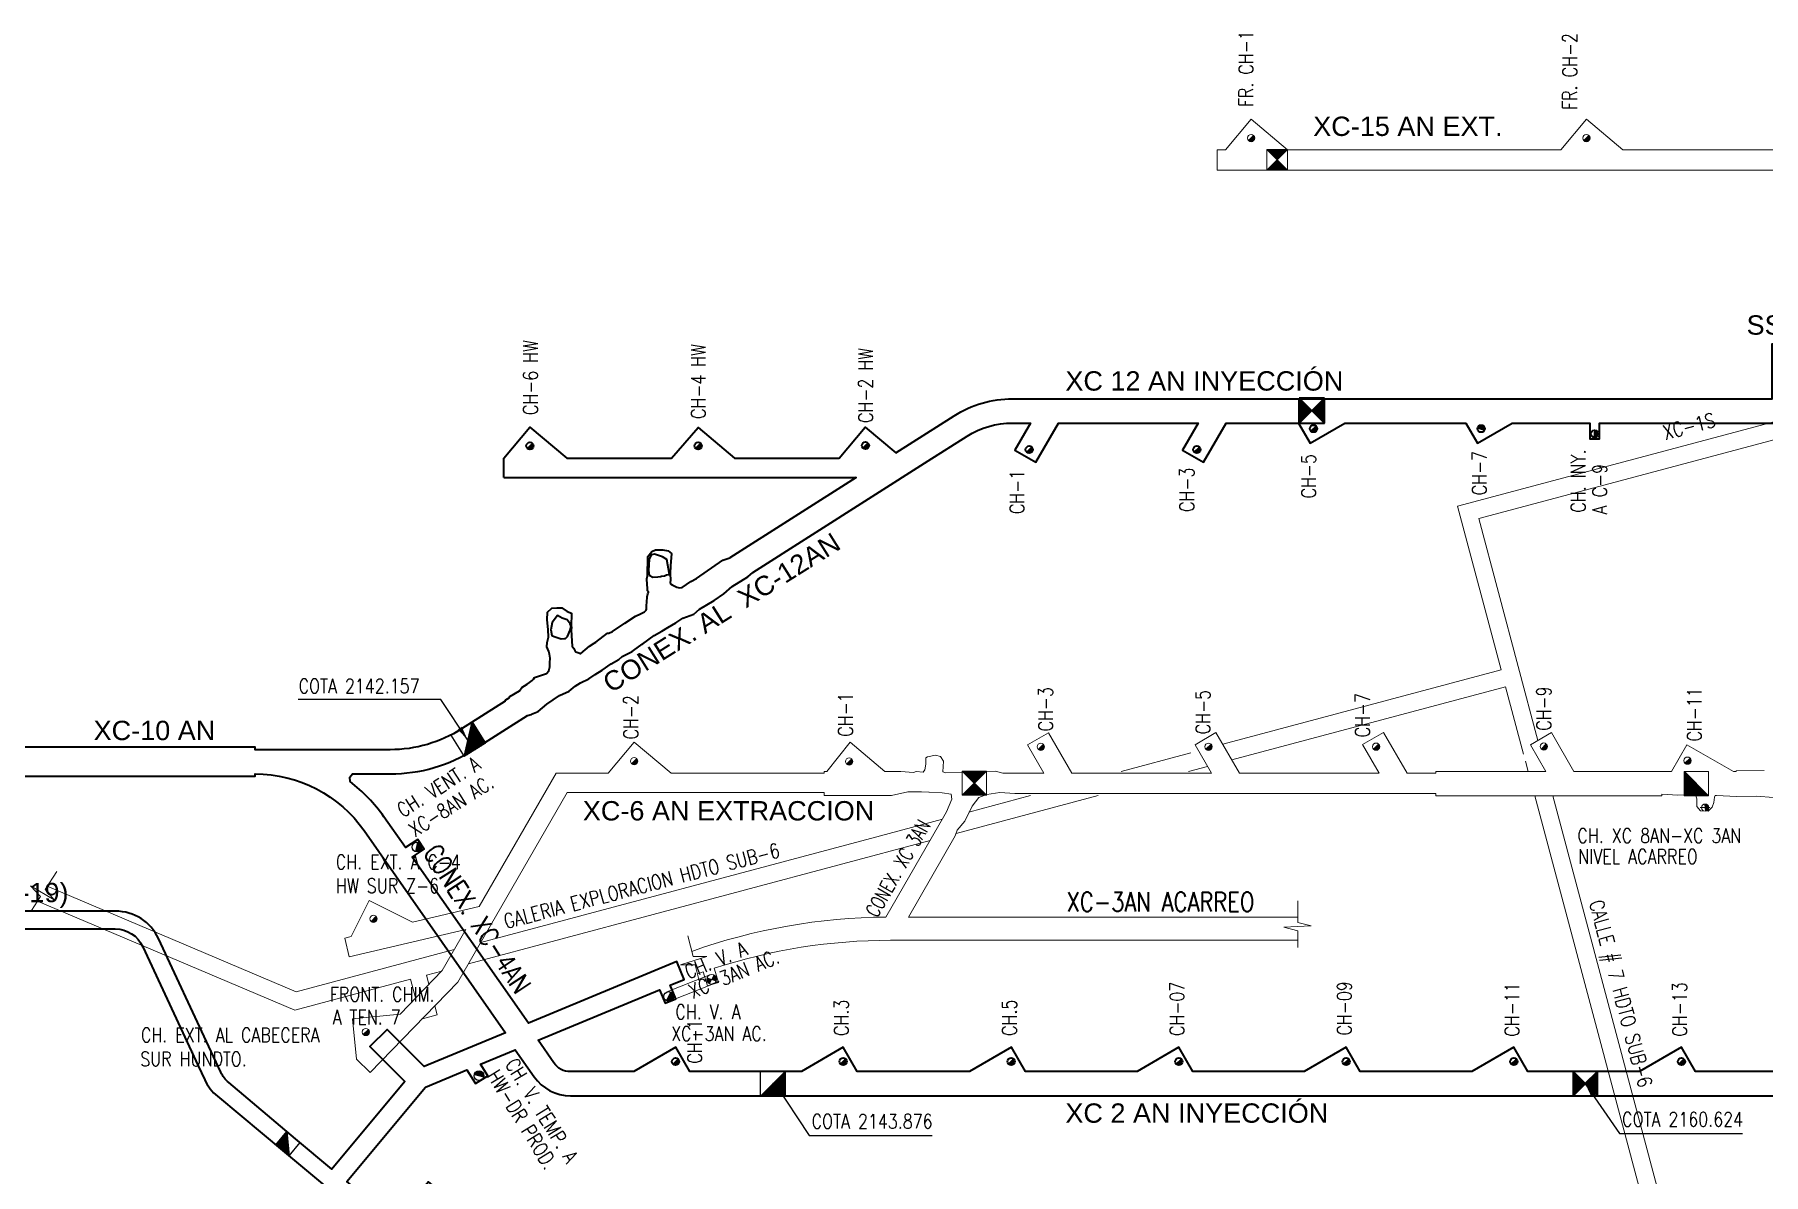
# Model space of a CAD drawing. Header units: millimetres. Extents: x -28 to 1943, y -5245 to 2752.
# Drawn here: x 774.6 to 1131.8, y -4122.3 to -3886.8 of the extents above; entities that cross this region are included whole.
import ezdxf
from ezdxf.enums import TextEntityAlignment as Align

# ---------------------------------------------------------------- set-up
doc = ezdxf.new("R2010")
doc.units = ezdxf.units.MM
doc.styles.add('DG-T1-473 TO 560$1$Standard', font='arial.ttf')
doc.styles.add('ROMANS', font='romans.shx', dxfattribs={"width": 0.8})
doc.dimstyles.new('1-75', dxfattribs={"dimscale": 0.075, "dimtxt": 2.5, "dimasz": 3, "dimexe": 1, "dimexo": 2, "dimgap": 1, "dimtad": 1, "dimzin": 1, "dimtxsty": 'ROMANS', "dimcen": 2.5, "dimclrd": 1, "dimclre": 1, "dimclrt": 7, "dimaunit": 1, "dimadec": 3, "dimazin": 0, "dimtfac": 1, "dimtmove": 0, "dimatfit": 3, "dimfxl": 1.25, "dimarcsym": 0})
pattern_1 = [(45, (-18.060367, -4517.293513), (-0.00883883476, 0.00883883476), []), (135, (-18.060367, -4517.293513), (-0.00883883476, -0.00883883476), [])]

msp = doc.modelspace()

# ---------------------------------------------------------------- hatches: boundary and pattern name
at = {"lineweight": 9}
for color, points in [(1, [(1026.463, -3907.663), (1025.404, -3908.725, 0.6676438), (1026.684, -3908.194, 0.1992968)]), (1, [(1095.745, -3907.663), (1094.686, -3908.725, 0.6676438), (1095.966, -3908.194, 0.1992968)]), (1, [(898.97, -4036.413), (897.911, -4037.475, 0.6676438), (899.191, -4036.944, 0.1992968)]), (1, [(943.404, -4036.484), (942.345, -4037.546, 0.6676438), (943.625, -4037.015, 0.1992968)]), (1, [(983.015, -4033.455), (981.956, -4034.518, 0.6676438), (983.236, -4033.987, 0.1992968)]), (1, [(1017.671, -4033.425), (1016.612, -4034.488, 0.6676438), (1017.892, -4033.957, 0.1992968)]), (1, [(1052.292, -4033.413), (1051.233, -4034.476, 0.6676438), (1052.513, -4033.945, 0.1992968)]), (1, [(1086.938, -4033.393), (1085.879, -4034.456, 0.6676438), (1087.159, -4033.925, 0.1992968)]), (1, [(1116.652, -4036.305), (1115.593, -4037.368, 0.6676438), (1116.873, -4036.837, 0.1992968)]), (1, [(1120.51, -4046.543, 0.4313082), (1119.716, -4045.794), (1119.803, -4047.291, 0.3973231)]), (1, [(845.132, -4069), (844.073, -4070.062, 0.6676438), (845.353, -4069.531, 0.1992968)]), (252, [(906.565, -4085.558, 0.2858805), (906.006, -4084.661), (905.123, -4086.455, 0.5553547)]), (1, [(843.53, -4092.375), (842.471, -4093.437, 0.6676438), (843.75, -4092.906, 0.1992968)])]:
    msp.add_hatch(color=color, dxfattribs=at).paths.add_polyline_path(points)
h = msp.add_hatch(dxfattribs=at)
h.set_pattern_fill('ANSI37', scale=0.085, style=0)
h.set_pattern_definition([(45, (65.692533, -4317.023913), (-0.00751300955, 0.00751300955), []), (135, (65.692533, -4317.023913), (-0.00751300955, -0.00751300955), [])])
h.paths.add_polyline_path([(1031.298, -3912.67), (1033.423, -3910.546), (1029.173, -3910.545)])
h.paths.add_polyline_path([(1031.298, -3912.67), (1029.172, -3914.795), (1033.422, -3914.796)])
at = {"lineweight": 35}
h = msp.add_hatch(dxfattribs=at)
h.set_pattern_fill('ANSI37', style=0)
h.set_pattern_definition([(45, (42.7229, -4517.26085), (-0.088388348, 0.088388348), []), (135, (42.7229, -4517.26085), (-0.088388348, -0.088388348), [])])
h.paths.add_polyline_path([(1038.492, -3964.536), (1041.092, -3967.136), (1041.092, -3961.936)])
h.paths.add_polyline_path([(1035.939, -3961.983, 0.0005258), (1035.892, -3961.986), (1035.892, -3967.136), (1038.492, -3964.536)])
for points in [[(1039.36, -3967.707), (1038.301, -3968.77, 0.6676438), (1039.581, -3968.239, 0.1992968)], [(1072.75, -3968.002), (1074.173, -3968.475, 0.0805321), (1074.212, -3968.239, 0.8509399)], [(1097.669, -3969.308, 0.3909685), (1096.979, -3968.56), (1096.978, -3968.56), (1096.859, -3970.055), (1096.86, -3970.055, 0.4375134)], [(877.442, -3971.27), (876.383, -3972.333, 0.6676438), (877.662, -3971.801, 0.1992968)], [(912.21, -3971.268), (911.15, -3972.33, 0.6676438), (912.43, -3971.799, 0.1992968)], [(946.769, -3971.2), (945.71, -3972.262, 0.6676438), (946.989, -3971.731, 0.1992968)], [(980.618, -3972.03), (979.559, -3973.093, 0.6676438), (980.839, -3972.562, 0.1992968)], [(1015.259, -3972.03), (1014.2, -3973.092, 0.6676438), (1015.48, -3972.561, 0.1992968)], [(907.537, -4098.483), (906.478, -4099.546, 0.6676438), (907.758, -4099.015, 0.1992968)], [(942.171, -4098.471), (941.112, -4099.533, 0.6676438), (942.391, -4099.002, 0.1992968)], [(976.891, -4098.477), (975.832, -4099.54, 0.6676438), (977.111, -4099.009, 0.1992968)], [(1011.531, -4098.483), (1010.471, -4099.545, 0.6676438), (1011.751, -4099.014, 0.1992968)], [(1046.101, -4098.482), (1045.042, -4099.545, 0.6676438), (1046.322, -4099.014, 0.1992968)], [(1080.742, -4098.483), (1079.683, -4099.546, 0.6676438), (1080.963, -4099.015, 0.1992968)], [(1115.383, -4098.483), (1114.324, -4099.546, 0.6676438), (1115.604, -4099.015, 0.1992968)]]:
    msp.add_hatch(color=7, dxfattribs=at).paths.add_polyline_path(points)
h = msp.add_hatch()
h.set_pattern_fill('ANSI37', angle=31.93912, style=0)
h.set_pattern_definition([(76.939118, (385.3115, -4896.77406), (-0.12176631, 0.028248286), []), (166.939118, (385.3115, -4896.77406), (-0.028248286, -0.12176631), [])])
h.paths.add_polyline_path([(863.302, -4035.966), (867.714, -4033.215), (864.964, -4028.803)])
at = {"lineweight": 9}
h = msp.add_hatch(dxfattribs=at)
h.set_pattern_fill('ANSI37', scale=0.1, style=0)
h.set_pattern_definition([(45, (-167.272367, -4517.186513), (-0.00883883476, 0.00883883476), []), (135, (-167.272367, -4517.186513), (-0.00883883476, -0.00883883476), [])])
h.paths.add_polyline_path([(968.734, -4041.476), (971.234, -4038.977), (966.234, -4038.976)])
h.paths.add_polyline_path([(968.734, -4041.476), (966.233, -4043.976), (971.233, -4043.977)])
h = msp.add_hatch(dxfattribs=at)
h.set_pattern_fill('ANSI37', scale=0.1, style=0)
h.set_pattern_definition([(45, (-144.938367, -4517.293513), (-0.00883883476, 0.00883883476), []), (135, (-144.938367, -4517.293513), (-0.00883883476, -0.00883883476), [])])
h.paths.add_polyline_path([(1120.445, -4044.084), (1115.472, -4039.109), (1115.446, -4039.109), (1115.445, -4044.083)])
for points in [[(854.552, -4054.685, 0.3512793), (853.77, -4053.709), (853.334, -4055.661, 0.4800793)], [(906.565, -4085.558, 0.2858805), (906.006, -4084.661), (905.123, -4086.455, 0.5553547)], [(867.376, -4102.155, 0.0575487), (867.403, -4101.928, 0.1396436), (867.253, -4101.401), (867.252, -4101.4, 0.6680082), (865.429, -4101.7)]]:
    msp.add_hatch(color=5).paths.add_polyline_path(points)
h = msp.add_hatch(color=252, dxfattribs=at)
h.paths.add_polyline_path([(914.009, -4082.931), (914.45, -4082.034), (913.512, -4081.687, 0.0887169), (913.45, -4082.034, 0.2858803)])
h.paths.add_polyline_path([(914.45, -4082.034), (915.388, -4082.38, 0.0887168), (915.45, -4082.034, 0.2858802), (914.891, -4081.136)])
h = msp.add_hatch()
h.set_pattern_fill('ANSI37', style=0)
h.set_pattern_definition([(45, (-18.06037, -4517.29351), (-0.088388348, 0.088388348), []), (135, (-18.06037, -4517.29351), (-0.088388348, -0.088388348), [])])
h.paths.add_polyline_path([(929.748, -4106.168), (929.748, -4100.968), (924.548, -4106.168)])
at = {"lineweight": 35}
h = msp.add_hatch(dxfattribs=at)
h.set_pattern_fill('ANSI37', scale=0.1, style=0)
h.set_pattern_definition(pattern_1)
h.paths.add_polyline_path([(1097.491, -4101.06), (1094.991, -4103.56), (1097.49, -4106.06), (1097.491, -4106.06)])
h.paths.add_polyline_path([(1094.991, -4103.56), (1092.491, -4101.06), (1092.491, -4101.06), (1092.491, -4106.06)])
h = msp.add_hatch()
h.set_pattern_fill('ANSI37', scale=0.1, style=0)
h.set_pattern_definition(pattern_1)
h.paths.add_polyline_path([(826.685, -4113.443), (824.374, -4116.217), (825.665, -4117.294), (827.035, -4117.294)])
h.paths.add_polyline_path([(827.139, -4118.522), (827.146, -4118.514), (827.035, -4117.294), (825.665, -4117.294), (826.18, -4117.722)])

# ---------------------------------------------------------------- linework, layer by layer
at = {"color": 1, "lineweight": 9}
for p, q in [((1025.404, -3908.725), (1026.463, -3907.663)), ((1094.686, -3908.725), (1095.745, -3907.663)), ((1033.423, -3910.546), (1029.172, -3914.795)), ((1029.173, -3910.545), (1033.422, -3914.796)), ((897.911, -4037.475), (898.97, -4036.413)), ((942.345, -4037.546), (943.404, -4036.484)), ((981.956, -4034.518), (983.015, -4033.455)), ((1016.612, -4034.488), (1017.671, -4033.425)), ((1051.233, -4034.476), (1052.292, -4033.413)), ((1085.879, -4034.456), (1086.938, -4033.393)), ((1115.584, -4037.358), (1116.662, -4036.315)), ((1115.593, -4037.368), (1116.652, -4036.305)), ((971.234, -4038.977), (966.233, -4043.976)), ((966.234, -4038.976), (971.233, -4043.977)), ((971.268, -4039.004), (971.267, -4044.004)), ((1115.446, -4039.083), (1120.445, -4044.084)), ((1118.76, -4046.543), (1120.76, -4046.543)), ((1119.716, -4045.794), (1119.803, -4047.291)), ((844.073, -4070.062), (845.132, -4069)), ((842.471, -4093.437), (843.53, -4092.375))]:
    msp.add_line(p, q, dxfattribs=at)
at = {"color": 8, "lineweight": 9}
for p, q in [((1068.555, -3984.27, -50), (1168.957, -3957.446, -50)), ((1168.957, -3961.172, 45.236), (1072.962, -3986.819, -50)), ((1077.589, -4018.084, -50), (1068.555, -3984.27, -50)), ((1072.962, -3986.819, -50), (1085.205, -4032.642, -50)), ((1020.064, -4033.453, -50), (1077.589, -4018.084, -50)), ((1021.928, -4036.681, -50), (1078.518, -4021.562, -50)), ((1082.233, -4035.468, -50), (1078.518, -4021.562, -50)), ((999.081, -4039.059, -50), (1013.457, -4035.218, -50)), ((999.081, -4039.059, -50), (1013.457, -4035.218, -50)), ((1013.018, -4039.062, -50), (1016.926, -4038.018, -50)), ((1083.197, -4039.076, -50), (1082.634, -4036.969, -50)), ((1083.197, -4039.076, -50), (1082.634, -4036.969, -50)), ((964.962, -4051.901, -50), (994.318, -4044.058, -50)), ((967.625, -4047.463, -50), (980.381, -4044.055, -50)), ((967.625, -4047.463, -50), (980.381, -4044.055, -50)), ((1120.298, -4177.947, -50), (1084.533, -4044.076, -50)), ((1088.26, -4044.077, -50), (1124.057, -4178.068, -50)), ((949.387, -4052.336, -50), (962.164, -4048.922, -50)), ((949.387, -4052.336, -50), (962.164, -4048.922, -50)), ((864.204, -4078.82, -50), (959.62, -4053.328, -50)), ((866.749, -4074.414, -50), (949.387, -4052.336, -50)), ((777.169, -4062.78), (828.605, -4084.613)), ((775.17, -4065.842), (828.338, -4088.411)), ((955.106, -4069.146), (1035.622, -4069.146)), ((828.605, -4084.613), (861.281, -4075.881)), ((951.409, -4073.946), (1035.622, -4073.946)), ((915.885, -4082.652), (915.016, -4079.718)), ((828.338, -4088.411), (852.26, -4082.018)), ((853.29, -4085.871), (852.26, -4082.018)), ((855.545, -4081.14), (858.681, -4080.302)), ((856.048, -4083.022), (855.545, -4081.14)), ((912.74, -4080.484), (911.54, -4080.917)), ((912.74, -4080.484), (913.584, -4083.333)), ((913.512, -4081.687), (915.388, -4082.38)), ((913.584, -4083.333), (915.885, -4082.652)), ((914.009, -4082.931), (914.891, -4081.136)), ((854.454, -4090.23), (857.739, -4089.352)), ((857.739, -4089.352), (857.252, -4087.529))]:
    msp.add_line(p, q, dxfattribs=at)
at = {"color": 5, "lineweight": 35}
for p, q in [((1041.092, -3961.936), (1035.892, -3967.136)), ((1035.892, -3961.936), (1041.092, -3967.136)), ((1035.892, -3967.136), (1035.892, -3961.936)), ((1041.092, -3961.936), (1035.892, -3961.936)), ((1041.092, -3967.136), (1041.092, -3961.936)), ((1035.892, -3967.136), (1041.092, -3967.136)), ((1038.301, -3968.77), (1039.36, -3967.707)), ((1072.75, -3968.002), (1074.173, -3968.475)), ((1096.978, -3968.56), (1096.859, -3970.055)), ((876.383, -3972.333), (877.442, -3971.27)), ((911.15, -3972.33), (912.21, -3971.268)), ((945.71, -3972.262), (946.769, -3971.2)), ((979.559, -3973.093), (980.618, -3972.03)), ((1014.2, -3973.092), (1015.259, -3972.03)), ((871.551, -3978.301), (871.551, -3974.301)), ((906.478, -4099.546), (907.537, -4098.483)), ((941.112, -4099.533), (942.171, -4098.471)), ((975.832, -4099.54), (976.891, -4098.477)), ((1010.466, -4099.54), (1011.536, -4098.489)), ((1010.471, -4099.545), (1011.531, -4098.483)), ((1045.042, -4099.545), (1046.101, -4098.482)), ((1079.683, -4099.546), (1080.742, -4098.483)), ((1114.324, -4099.546), (1115.383, -4098.483))]:
    msp.add_line(p, q, dxfattribs=at)
at = {"color": 5}
for p, q in [((864.964, -4028.803), (860.551, -4031.554)), ((863.302, -4035.966), (864.964, -4028.803)), ((864.919, -4028.948), (864.918, -4028.948)), ((864.964, -4028.803), (867.714, -4033.215)), ((860.551, -4031.554), (863.302, -4035.966)), ((867.723, -4033.229), (863.31, -4035.98)), ((867.564, -4033.192), (867.563, -4033.191)), ((853.334, -4055.661), (853.77, -4053.709)), ((905.123, -4086.455), (906.006, -4084.661)), ((924.548, -4106.168), (924.548, -4100.968)), ((929.748, -4100.968), (924.548, -4106.168)), ((929.748, -4106.168), (929.748, -4100.968)), ((1092.491, -4101.06), (1097.491, -4106.06)), ((865.429, -4101.7), (867.376, -4102.155)), ((866.08, -4103.305), (867.78, -4102.25)), ((824.374, -4116.217), (826.685, -4113.443)), ((826.685, -4113.443), (827.146, -4118.514)), ((827.139, -4118.522), (829.451, -4115.748))]:
    msp.add_line(p, q, dxfattribs=at)
at = {"color": 252, "lineweight": 9}
for p, q in [((905.196, -4084.629), (914.082, -4081.104)), ((906.296, -4084.192), (905.904, -4083.25)), ((905.941, -4086.485), (914.819, -4082.963)), ((904.841, -4086.942), (903.688, -4084.172)), ((905.941, -4086.485), (904.841, -4086.942)), ((905.123, -4086.455), (906.006, -4084.661))]:
    msp.add_line(p, q, dxfattribs=at)
at = {"color": 1, "lineweight": 9}
for points in [[(1159.221, -3910.593), (1102.743, -3910.593), (1095.229, -3904.289), (1089.939, -3910.593), (1033.461, -3910.593), (1025.947, -3904.289), (1020.657, -3910.593), (1018.943, -3910.593), (1018.943, -3914.793), (1166.957, -3914.793)], [(1029.173, -3910.545), (1033.423, -3910.546), (1033.422, -3914.796), (1029.172, -3914.795), (1029.173, -3910.545)], [(950.486, -4069.148), (962.466, -4048.398), (963.014, -4047.428), (964.077, -4044.793), (963.984, -4043.785), (962.129, -4043.48), (959.391, -4043.354), (959.338, -4043.34), (957.8, -4043.246), (955.004, -4043.287), (951.62, -4044.049), (937.724, -4044.044), (937.724, -4043.444), (884.635, -4043.444), (862.016, -4082.608), (843.924, -4101.296), (841.046, -4098.488), (840.215, -4090.169), (850.083, -4089.183), (858.799, -4080.181), (863.691, -4071.708), (839.556, -4077.399), (838.638, -4073.506), (839.959, -4073.195), (843.719, -4065.727), (852.618, -4070.209), (866.437, -4066.95), (882.318, -4039.444), (893.08, -4039.444), (898.454, -4033.039), (906.087, -4039.444), (937.724, -4039.444), (937.724, -4039.046), (938.285, -4039.046), (943.079, -4033.029), (950.252, -4039.049), (953.532, -4039.049), (956.169, -4039.314), (956.745, -4039.11), (958.193, -4039.243), (958.491, -4038.731), (958.741, -4037.579), (958.723, -4036.273), (959.099, -4036.036), (960.714, -4035.684), (961.773, -4035.985), (962.374, -4036.923), (962.227, -4039.157), (962.843, -4039.322), (966.258, -4039.18), (969.592, -4039.065), (973.085, -4038.976), (974.642, -4039.444), (983.096, -4039.444), (979.705, -4033.571), (984.036, -4031.071), (988.87, -4039.444), (1017.749, -4039.444), (1014.345, -4033.548), (1018.676, -4031.048), (1023.523, -4039.444), (1052.402, -4039.444), (1048.987, -4033.529), (1053.318, -4031.029), (1058.176, -4039.444), (1064.084, -4039.444), (1064.084, -4039.072), (1086.843, -4039.077), (1083.647, -4033.541), (1087.978, -4031.041), (1092.617, -4039.078), (1112.805, -4039.082), (1116.007, -4033.537), (1125.617, -4039.085), (1126.135, -4039.085), (1126.135, -4038.961), (1131.955, -4038.854)], [(966.234, -4038.976), (971.234, -4038.977), (971.233, -4043.977), (966.233, -4043.976), (966.234, -4038.976)], [(1115.446, -4039.083), (1120.446, -4039.084), (1120.445, -4044.084), (1115.445, -4044.083), (1115.446, -4039.083)], [(955.106, -4069.146), (964.793, -4052.368), (965.206, -4051.225), (966.772, -4049.315), (968.273, -4046.239), (969.702, -4044.44), (971.332, -4043.806), (973.991, -4043.4), (977.144, -4043.644), (1064.084, -4043.644), (1064.084, -4044.072), (1110.814, -4044.082), (1110.814, -4043.743), (1114.097, -4043.933), (1117.775, -4043.817), (1118.028, -4044.698), (1118.068, -4046.295), (1118.766, -4047.201), (1120.37, -4047.242), (1121.179, -4046.463), (1121.543, -4045.507), (1121.676, -4044.356), (1121.819, -4044.04), (1122.076, -4044.045), (1126.207, -4044.249), (1130.343, -4044.199), (1133.894, -4044.463)]]:
    msp.add_lwpolyline(points, dxfattribs=at)
at = {"color": 5, "lineweight": 35}
for points in [[(871.551, -3974.301), (876.926, -3967.896), (884.558, -3974.301), (906.192, -3974.301), (911.648, -3967.965), (919.199, -3974.301), (940.833, -3974.301), (946.208, -3967.896), (952.543, -3973.213), (964.548, -3965.581, -0.1425267), (976.62, -3962.068), (1133.593, -3962.068), (1133.593, -3950.73), (1138.953, -3950.73), (1138.953, -3962.068), (1212.5, -3962.068), (1212.5, -3962.568), (1299.659, -3962.568), (1308.096, -3967.697), (1319.695, -3968.918), (1319.118, -3974.399), (1330.911, -3981.569)], [(922.948, -3997.953), (959.231, -3974.886), (967.23, -3969.8, -0.1425278), (976.619, -3967.068), (980.366, -3967.068), (977.126, -3972.681), (981.456, -3975.181), (986.14, -3967.068), (1015.007, -3967.068), (1011.767, -3972.681), (1016.097, -3975.181), (1020.78, -3967.068), (1035.717, -3967.068), (1038.107, -3971.208), (1045.278, -3967.068), (1070.319, -3967.068), (1072.709, -3971.208), (1079.88, -3967.068), (1095.919, -3967.068), (1095.919, -3970.368), (1097.919, -3970.368), (1097.919, -3967.068), (1139.588, -3967.068)], [(871.811, -4024.525), (862.79, -4030.274, -0.1424423), (848.035, -4034.568), (820.124, -4034.568), (820.124, -4034.068), (757.347, -4034.068, 0.1780234)], [(1140.857, -4101.058), (1117.766, -4101.059), (1114.878, -4096.056), (1106.213, -4101.06), (1083.126, -4101.061), (1080.237, -4096.056), (1071.57, -4101.061), (1048.486, -4101.062), (1045.596, -4096.056), (1036.924, -4101.062), (1013.916, -4101.063), (1011.033, -4096.069), (1002.382, -4101.063), (979.285, -4101.072), (976.393, -4096.063), (967.73, -4101.065), (944.565, -4101.065), (941.673, -4096.057), (932.996, -4101.066), (909.924, -4101.067), (907.032, -4096.057), (898.353, -4101.067), (885.302, -4101.068, -0.2674683), (881.862, -4099.277), (878.595, -4094.611), (903.688, -4084.172), (904.841, -4086.942), (907.057, -4086.02), (905.904, -4083.25), (908.8, -4082.046), (907.264, -4078.352), (876.625, -4091.098), (852.575, -4056.751), (855.057, -4055.139), (853.75, -4053.126), (851.198, -4054.784), (846.747, -4048.427, 0.0710949), (839.735, -4041.152), (839.671, -4040.248), (840.27, -4039.568), (848.035, -4039.568, 0.1425275), (865.473, -4034.493), (876.421, -4027.533)], [(725.304, -4071.601), (791.233, -4071.601, -0.2961691), (796.897, -4075.278), (808.39, -4099.922), (809.735, -4102.806, 0.1103904), (812.343, -4106.193), (826.18, -4117.722), (857.678, -4143.967)], [(859.982, -4141.202), (859.4, -4140.716), (858.51, -4136.41), (863.607, -4130.293), (855.924, -4123.891), (850.788, -4130.055), (846.49, -4129.959), (839.085, -4123.789), (855.334, -4104.288), (863.893, -4100.728), (865.655, -4103.568), (868.204, -4101.986), (866.699, -4099.56), (873.868, -4096.578), (877.766, -4102.144, 0.2447388), (885.304, -4106.068), (1153.523, -4106.058)]]:
    msp.add_lwpolyline(points, format="xyb", dxfattribs=at)
for points in [[(871.551, -3978.301), (944.353, -3978.301), (918.228, -3994.948)], [(871.811, -4024.525), (871.94, -4024.251), (872.619, -4023.854), (872.751, -4023.579), (874.768, -4022.391), (875.267, -4021.704), (876.352, -4021.063), (876.795, -4020.665), (877.402, -4020.24), (877.66, -4019.972), (877.869, -4019.674), (880.332, -4018.847), (880.843, -4018.296), (881.001, -4017.429), (881.041, -4016.604), (881.081, -4015.676), (880.966, -4014.863), (880.788, -4014.308), (880.426, -4013.293), (880.504, -4012.407), (880.774, -4011.337), (880.676, -4009.741), (880.491, -4007.733), (880.545, -4006.165), (881.439, -4005.344), (882.446, -4005.257), (883.529, -4005.284), (884.607, -4005.987), (885.507, -4006.379), (885.468, -4009.105), (885.467, -4009.144), (885.51, -4009.293), (885.503, -4009.33), (885.433, -4009.776), (885.557, -4012.135), (885.619, -4013.191), (885.953, -4013.632), (886.2, -4014.046), (886.422, -4014.321), (886.828, -4014.496), (887.333, -4014.719), (887.463, -4014.673), (889.248, -4013.18), (890.154, -4012.563), (890.548, -4012.334), (892.923, -4010.512), (893.234, -4010.486), (893.982, -4010.116), (896.522, -4008.409), (898.734, -4007), (899.742, -4006.471), (900.59, -4006.057), (900.949, -4005.745), (901.021, -4005.522), (901.034, -4004.794), (901.048, -4004.09), (901.117, -4002.956), (901.285, -4002.374), (901.408, -4001.996), (901.187, -4001.728), (901.218, -4001.198), (901.15, -4000.431), (901.059, -3999.267), (901.221, -3998.623), (901.295, -3994.634), (902.077, -3993.634), (902.859, -3993.273), (904.396, -3993.293), (905.501, -3993.477), (906.136, -3994.002), (905.932, -3996.588), (905.9, -3998.161), (905.968, -3999.636), (905.926, -3999.733), (905.896, -3999.804), (905.878, -4000.01), (905.93, -4000.288), (906.294, -4000.533), (907.257, -4000.965), (907.802, -4001.129), (908.339, -4001.043), (910.129, -3999.81), (911.337, -3999.182), (916.753, -3995.439), (918.228, -3994.948)], [(901.572, -3998.513), (902.29, -3998.918), (903.31, -3998.829), (903.889, -3998.76), (904.068, -3998.723), (904.7, -3998.663), (905.159, -3998.414), (905.741, -3998.345), (905.205, -3995.256), (904.282, -3994.753), (902.686, -3994.197), (901.984, -3994.326), (901.542, -3995.186), (901.41, -3997.534), (901.572, -3998.513)], [(876.421, -4027.533), (877.187, -4027.294), (877.235, -4027.263), (878.643, -4026.649), (880.397, -4025.142), (883.017, -4023.342), (885.033, -4022.46), (886.281, -4021.414), (887.347, -4020.743), (889.062, -4019.947), (890.425, -4019.024), (891.831, -4018.115), (893.679, -4016.828), (895.287, -4015.912), (895.953, -4015.343), (898.017, -4014.248), (898.322, -4014.079), (900.081, -4012.759), (900.257, -4012.671), (902.554, -4010.944), (904.157, -4010.103), (905.376, -4009.289), (907.064, -4008.353), (908.488, -4007.401), (910.761, -4006.546), (911.919, -4005.527), (915.01, -4003.737), (917.001, -4002.332), (918.679, -4000.865), (921.94, -3998.868), (922.948, -3997.953)], [(883.343, -4011.657), (884.073, -4011.594), (884.279, -4011.563), (884.677, -4011.195), (885.243, -4009.88), (885.442, -4009.132), (885.206, -4008.576), (884.64, -4007.763), (883.564, -4007.372), (882.634, -4006.836), (881.488, -4008.271), (881.259, -4009.833), (881.435, -4010.988), (881.926, -4011.185), (883.343, -4011.657)], [(1092.491, -4106.06), (1097.491, -4106.06), (1097.491, -4101.06), (1092.491, -4101.06), (1092.491, -4106.06), (1097.491, -4101.06)]]:
    msp.add_lwpolyline(points, dxfattribs=at)
msp.add_lwpolyline([(703.603, -4076.737), (739.775, -4046.386, -0.109493), (757.326, -4040.068), (820.124, -4040.068), (820.124, -4039.568, -0.2446984), (842.651, -4051.295), (871.899, -4093.065), (855.078, -4100.062), (847.385, -4092.384), (843.853, -4095.923), (851.084, -4103.141), (836.012, -4121.229), (828.484, -4114.956), (814.7, -4103.365, -0.1103904), (813.05, -4101.222), (810.58, -4095.925), (800.168, -4073.597, 0.2914916), (791.286, -4067.939), (725.374, -4067.939, 0.3704674), (715.686, -4076.258), (713.679, -4088.744)], format="xyb", close=True, dxfattribs=at)
at = {"color": 8, "lineweight": 9}
for points in [[(773.9, -4067.787), (775.77, -4064.923), (773.732, -4062.697), (778.625, -4065.559), (776.729, -4063.454), (779.164, -4059.724)], [(1035.622, -4075.424), (1035.622, -4072.005), (1032.699, -4071.254), (1038.36, -4070.976), (1035.622, -4070.251), (1035.622, -4065.796)], [(911.9, -4082.323), (911.051, -4079.011), (908.032, -4079.01), (913.447, -4077.334), (910.615, -4077.312), (909.508, -4072.997)]]:
    msp.add_lwpolyline(points, dxfattribs=at)
at = {"color": 7, "lineweight": 9}
for centre in [(1025.934, -3908.194), (1095.216, -3908.194), (982.486, -4033.987), (1017.142, -4033.957), (1051.763, -4033.945), (1086.409, -4033.925), (898.441, -4036.944), (942.875, -4037.015), (1116.123, -4036.837), (844.603, -4069.531), (843, -4092.906)]:
    msp.add_circle(centre, 0.75, dxfattribs=at)
at = {"color": 5, "lineweight": 35}
for centre in [(1038.831, -3968.239), (1073.462, -3968.239), (1096.919, -3969.308), (876.912, -3971.801), (876.912, -3971.801), (911.68, -3971.799), (946.239, -3971.731), (980.089, -3972.562), (1014.73, -3972.561), (907.008, -4099.015), (941.641, -4099.002), (976.361, -4099.009), (1011.001, -4099.014), (1045.572, -4099.014), (1080.213, -4099.015), (1114.854, -4099.015)]:
    msp.add_circle(centre, 0.75, dxfattribs=at)
at = {"color": 1, "lineweight": 9}
msp.add_circle((1119.76, -4046.543), 0.75, dxfattribs=at)
at = {"color": 5}
for centre in [(853.552, -4054.685), (905.565, -4085.558), (866.403, -4101.928)]:
    msp.add_circle(centre, 1, dxfattribs=at)
at = {"color": 8, "lineweight": 9}
msp.add_circle((914.45, -4082.034), 1, dxfattribs=at)
at = {"color": 252, "lineweight": 9}
for centre in [(914.45, -4082.034), (905.565, -4085.558)]:
    msp.add_circle(centre, 1, dxfattribs=at)
at = {"color": 8, "lineweight": 9}
for centre, radius, start, end in [((951.409, -4191.546), 122.4, 90.43229, 109.6047), ((951.409, -4191.56), 117.615, 90.00029, 108.02492)]:
    msp.add_arc(centre, radius, start, end, dxfattribs=at)
at = {"color": 5, "linetype": 'Continuous'}
for p in [(1038.492, -3964.536), (864.079, -4032.614), (927.148, -4103.568)]:
    msp.add_point(p, dxfattribs=at)
at = {"color": 7}
msp.add_point((1094.991, -4103.603), dxfattribs=at)

# ---------------------------------------------------------------- texts
at = {"color": 7, "lineweight": 9, "style": 'ROMANS'}
for s, rotation, width, p in [('FR. CH-2', 90, 0.8, (1093.285, -3902.342)), ('FR. CH-1', 90, 0.8, (1026.367, -3901.771)), ('CH-3', 90, 0.8, (984.973, -4030.793)), ('CH-5', 90, 0.8, (1017.488, -4031.393)), ('CH-9', 90, 0.8, (1087.915, -4030.651)), ('CH-2', 90, 0.8, (899.275, -4032.447)), ('CH-1', 90, 0.8, (943.621, -4031.881)), ('CH-7', 90, 0.8, (1050.452, -4032.026)), ('CH-11', 90, 0.8, (1119.027, -4032.874)), ('CONEX. XC 3AN', 60.08735, 0.7, (948.697, -4069.425)), ('CALLE # 7 HDTO SUB-6', 284.96545, 0.8, (1095.747, -4066.12))]:
    msp.add_text(s, height=3, rotation=rotation, dxfattribs=dict(at, width=width)).set_placement(p)
at = {"color": 7, "lineweight": 9, "style": 'DG-T1-473 TO 560$1$Standard'}
for s, p in [('XC-15 AN EXT.', (1038.77, -3907.756)), ('XC-6 AN EXTRACCION', (887.844, -4049.192))]:
    msp.add_text(s, height=4, dxfattribs=at).set_placement(p)
at = {"color": 7, "style": 'DG-T1-473 TO 560$1$Standard'}
msp.add_text('SS/EE', height=4, dxfattribs=at).set_placement((1136.547, -3948.82), align=Align.CENTER)
at = {"color": 7, "style": 'ROMANS', "width": 0.8}
for s, height, rotation, p in [('CH-6 HW', 3, 90, (878.518, -3965.421)), ('CH-4 HW', 3, 90, (913.21, -3966.23)), ('CH-2 HW', 3, 90, (947.779, -3967.039)), ('CH. INY.', 3, 90, (1095.032, -3985.591)), (' A C-9', 3, 90, (1099.475, -3987.564)), ('CH. VENT. A', 3, 32.44585, (850.67, -4048.695)), ('XC-8AN AC.', 3, 32.44585, (853.078, -4052.751)), ('CONEX. XC-4AN', 4, 303.20666, (854.706, -4055.883)), ('CH. V. A', 3, 22.53133, (909.667, -4082.023)), ('XC-3AN AC.', 3, 22.53133, (910.492, -4086.068)), ('CH-07', 3, 90, (1012.133, -4093.725)), ('CH-09', 3, 90, (1046.696, -4093.618)), ('CH-13', 3, 90, (1115.978, -4093.84)), ('CH.3', 3, 90, (942.773, -4093.713)), ('CH.5', 3, 90, (977.493, -4093.719)), ('CH-11', 3, 90, (1081.337, -4093.84)), ('CH-1', 3, 90, (912.462, -4099.409)), ('HW-DR PROD.', 3, 301.7477, (867.926, -4101.929)), ('CH. V. TEMP. A ', 3, 301.7477, (871.644, -4099.542))]:
    msp.add_text(s, height=height, rotation=rotation, dxfattribs=at).set_placement(p)
at = {"color": 7, "style": 'DG-T1-473 TO 560$1$Standard'}
for s, p in [('XC 12 AN INYECCIÓN', (987.556, -3960.373)), ('XC-10 AN', (786.749, -4032.594)), ('RAMPA SNV (OP-19)', (727.234, -4066.087)), ('XC 2 AN INYECCIÓN', (987.556, -4111.655))]:
    msp.add_text(s, height=4, dxfattribs=at).set_placement(p)
at = {"color": 8, "lineweight": 9, "style": 'ROMANS', "width": 0.8}
for s, p in [('XC-1S', (1111.46, -3970.592)), ('GALERIA EXPLORACION HDTO SUB-6', (871.983, -4071.576))]:
    msp.add_text(s, height=3, rotation=14.66946, dxfattribs=at).set_placement(p)
at = {"color": 7, "style": 'ROMANS', "width": 0.8}
for s, p in [('CH-5', (1039.325, -3978.07)), ('CH-7', (1074.599, -3977.42)), ('CH-1', (979.054, -3981.317)), ('CH-3', (1014.165, -3980.848))]:
    msp.add_text(s, height=3, rotation=90, dxfattribs=at).set_placement(p, align=Align.CENTER)
at = {"color": 7, "style": 'DG-T1-473 TO 560$1$Standard'}
msp.add_text('CONEX. AL  XC-12AN', height=4, rotation=32.15352, dxfattribs=at).set_placement((893.629, -4022.974))
at = {"color": 7, "linetype": 'Continuous', "style": 'ROMANS', "width": 0.8}
for s, p in [('COTA 2142.157', (829.11, -4022.909)), ('COTA 2143.876', (935.126, -4112.869)), ('COTA 2160.624', (1102.606, -4112.434))]:
    msp.add_text(s, height=3, dxfattribs=at).set_placement(p)
at = {"color": 7, "lineweight": 9, "style": 'ROMANS', "width": 0.8}
for s, p in [('CH. XC 8AN-XC 3AN', (1093.374, -4053.826)), ('CH. EXT. A C-4', (836.807, -4059.284)), ('NIVEL ACARREO', (1093.553, -4058.144)), ('HW SUR Z-6', (836.835, -4064.185)), ('CH. EXT. AL CABECERA', (796.524, -4095.01, 50)), ('SUR HUNDTO.', (796.386, -4099.976, 50))]:
    msp.add_text(s, height=3, dxfattribs=at).set_placement(p)
at = {"color": 8, "lineweight": 9, "style": 'ROMANS', "width": 0.8}
for s, height, p in [('XC-3AN ACARREO', 4, (987.817, -4068.002)), ('CH. V. A', 3, (906.964, -4090.247)), ('XC-3AN AC.', 3, (906.105, -4094.733))]:
    msp.add_text(s, height=height, dxfattribs=at).set_placement(p)
at = {"color": 7, "style": 'ROMANS', "width": 0.8}
for s, p in [('FRONT. CHIM.', (835.578, -4086.628)), ('A TEN. 7', (836.125, -4091.324))]:
    msp.add_text(s, height=3, dxfattribs=at).set_placement(p)

# ---------------------------------------------------------------- leaders
at = {"color": 7, "linetype": 'Continuous'}
for points in [[(864.079, -4032.614), (858.534, -4024.202), (829.027, -4024.202)], [(927.511, -4103.563), (934.585, -4114.29), (960.006, -4114.29)], [(1094.991, -4103.603), (1102.065, -4113.901), (1127.486, -4113.901)]]:
    msp.add_leader(points, dimstyle='1-75', override={"dimasz": 40, "dimtad": 0}, dxfattribs=at)

doc.saveas('drawing.dxf')
